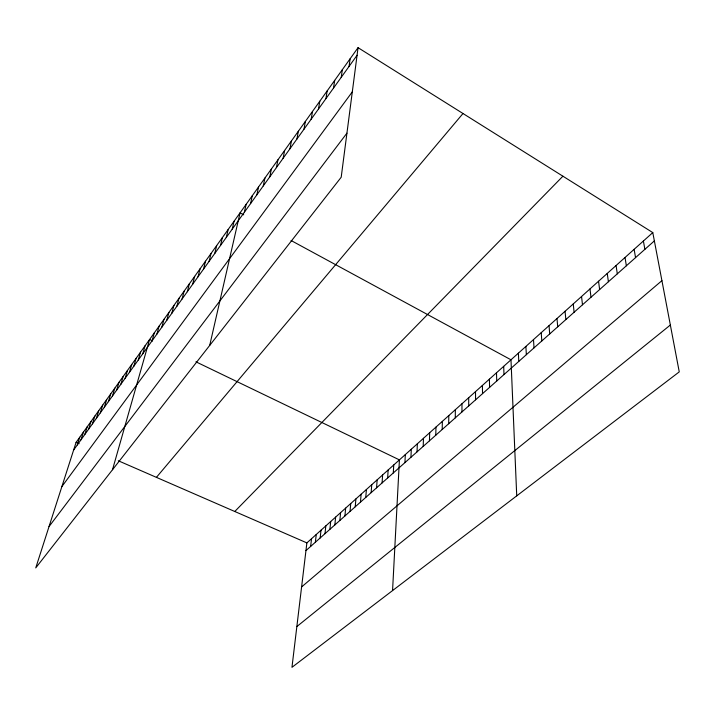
<?xml version="1.0" encoding="UTF-8"?>
<svg xmlns="http://www.w3.org/2000/svg" width="715" height="715" viewBox="0 0 715 715"><rect width="100%" height="100%" fill="white"/><g stroke="black" fill="none" stroke-linecap="round" stroke-linejoin="round"><path stroke-width="1.07" d="M461.962 411.929L461.97 403.769M455.285 417.864L455.339 409.713M448.698 423.718L448.797 415.585M442.201 429.501L442.344 421.376M435.784 435.203L435.971 427.087M429.456 440.824L429.679 432.736M423.2 446.383L423.477 438.304M417.033 451.862L417.346 443.8M410.946 457.278L411.295 449.226M404.931 462.623L405.316 454.588M392.562 590.581L399.417 459.879L195.937 361.817M393.286 472.973L393.742 464.965M387.655 477.977L388.138 469.996M382.087 482.929L382.605 474.957M376.582 487.818L377.136 479.863M371.148 492.653L371.737 484.716M365.776 497.425L366.393 489.507M360.467 502.145L361.111 494.244M355.221 506.81L355.9 498.918M350.037 511.413L350.743 503.548M344.916 515.971L345.64 508.115M339.848 520.475L340.599 512.637M334.843 524.926L335.621 517.106M329.892 529.323L330.696 521.53M324.994 533.676L325.826 525.891M320.159 537.975L321.008 530.217M315.369 542.229L316.245 534.489M310.641 546.439L311.543 538.708M652.786 232.59L306.878 542.891L291.961 667.327L679.25 371.88L652.786 232.59L358.054 47.673L76.085 442.379L35.75 567.898L341.198 177.24L358.054 47.673M349.072 66.406L350.127 58.764M341.225 77.345L342.342 69.668M333.512 88.079L334.692 80.375M325.933 98.634L327.166 90.903M318.488 109.002L319.784 101.244M311.168 119.199L312.518 111.415M303.982 129.218L305.377 121.407M296.904 139.067L298.352 131.238M289.95 148.756L291.443 140.909M283.113 158.274L284.65 150.418M276.383 167.65L277.974 159.767M269.769 176.864L271.396 168.972M263.263 185.927L264.925 178.026M256.855 194.855L258.562 186.937M250.554 203.632L252.297 195.713M244.351 212.275L246.13 204.347M209.709 345.408L240.061 212.838L243.708 214.822M232.232 229.149L234.082 221.212M226.306 237.398L228.192 229.452M220.479 245.513L222.392 237.568M214.741 253.512L216.69 245.558M209.084 261.386L211.059 253.432M203.516 269.144L205.518 261.19M198.028 276.785L200.057 268.831M192.621 284.311L194.686 276.356M187.294 291.729L189.377 283.784M182.048 299.049L184.157 291.094M176.873 306.252L179.009 298.307M171.779 313.358L173.924 305.412M166.747 320.356L168.919 312.419M161.796 327.256L163.985 319.328M156.907 334.066L159.123 326.138M152.089 340.778L154.324 332.859M112.514 469.71L149.587 339.482L152.581 340.93M142.777 353.746L145.047 345.846M138.272 360.02L140.56 352.12M133.83 366.205L136.136 358.313M129.451 372.309L131.766 364.427M125.125 378.333L127.458 370.468M120.853 384.286L123.195 376.421M116.634 390.158L118.994 382.302M112.47 395.949L114.847 388.111M108.367 401.678L110.754 393.849M104.31 407.327L106.705 399.506M100.306 412.904L102.71 405.101M96.346 418.418L98.768 410.625M92.441 423.861L94.872 416.076M88.58 429.232L91.02 421.466M84.763 434.55L87.221 426.792M81.001 439.796L83.458 432.048M77.274 444.971L79.749 437.24M73.6 450.093L357.062 55.278M61.874 486.593L352.298 91.877M49.031 526.571L346.927 133.169M156.415 477.361L462.998 113.515M234.779 511.484L562.911 176.203M305.957 550.595L654.368 240.901M301.596 586.952L661.92 280.655M296.841 626.581L670.348 325.039M76.085 442.379L79.133 443.702M118.279 460.755L306.878 542.891M291.068 240.508L510.984 359.797L516.731 495.852M643.393 241.027L644.885 249.338M634.142 249.32L635.546 257.641M625.035 257.489L626.358 265.81M616.071 265.533L617.304 273.845M607.25 273.452L608.402 281.764M598.553 281.245L599.626 289.566M589.991 288.923L590.992 297.243M581.554 296.493L582.484 304.805M573.251 303.947L574.1 312.249M565.065 311.284L565.851 319.587M557.003 318.524L557.718 326.818M549.049 325.647L549.701 333.941M541.219 332.681L541.809 340.957M533.497 339.607L534.025 347.874M525.891 346.426L526.347 354.694M518.384 353.165L518.786 361.415M503.691 366.339L503.986 374.58M496.496 372.792L496.737 381.024M489.4 379.156L489.587 387.369M482.402 385.439L482.536 393.643M475.502 391.632L475.582 399.819M468.691 397.737L468.727 405.914"/></g></svg>
